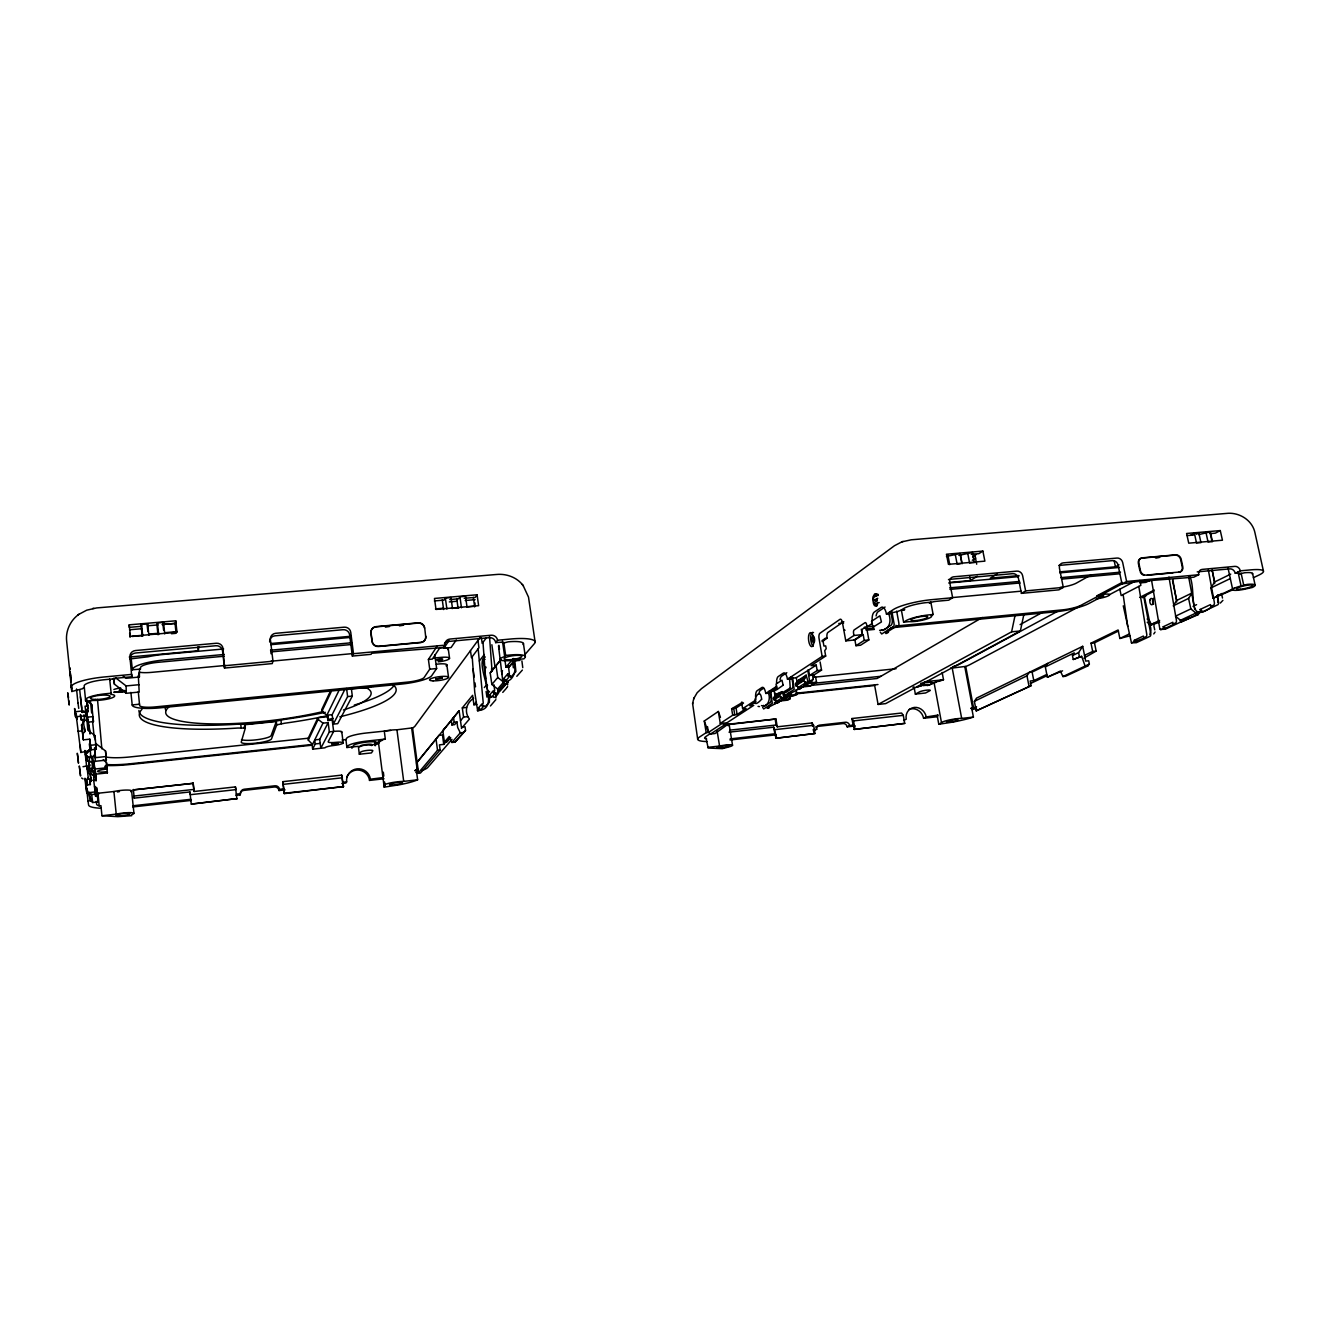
<?xml version="1.0" encoding="UTF-8"?>
<svg xmlns="http://www.w3.org/2000/svg" width="1330" height="1330" viewBox="0 0 1330 1330"><rect width="100%" height="100%" fill="white"/><g stroke="black" fill="none" stroke-linecap="round" stroke-linejoin="round"><path stroke-width="1.5" d="M138.303 675.441L139.185 692.066L126.25 693.296L114.38 684.135L113.782 678.4M122.909 675.923L125.984 678.3L139.384 677.037L139.484 669.123M138.287 691.683L139.6 705.349A15.844 3.092 -5.9 0 0 155.211 706.912L407.495 682.107A14.913 2.959 -7.5 0 0 424.137 677.485L429.723 669.206L428.41 659.464L437.038 646.297M148.877 635.324L147.63 623.803L141.512 624.319L141.479 626.314L129.243 627.361L129.226 624.834L175.726 620.811L176.99 632.249L130.44 636.355L129.226 624.834M142.593 636.289L142.626 634.643M147.63 623.803L147.58 625.782L158.004 624.934M475.01 602.956L474.926 606.264L466.996 606.962M776.57 701.492L776.138 703.221L767.493 707.826L769.122 707.643L768.84 705.964M157.306 624.934L157.406 622.939L163.507 622.423L164.754 633.911M163.507 622.423L163.391 624.418L175.494 623.354L175.726 620.811M692.631 703.67L697.668 739.181M875.024 600.03C882.405 594.394 871.433 604.435 877.135 599.198M692.697 703.071L693.745 698.732M692.581 704.002L692.731 702.739M129.259 657.037L198.32 650.752L198.885 646.829M193.083 783.32L133.349 789.887L193.083 783.32L194.097 791.483L235.443 786.894L235.992 789.621L190.373 794.692L189.907 791.949L134.247 798.133L133.981 796.055L193.764 789.438M190.722 799.313L133.166 805.747M191.287 804.101L237.023 798.582L191.287 804.101L189.907 791.949M525.234 654.244L534.494 643.504A30.889 6.45 -8.1 0 0 510.404 639.032L497.57 640.229A5.719 5.453 36.3 0 0 491.219 635.225L449.839 639.065A5.769 5.519 32.1 0 0 444.952 645.15L443.339 647.544L371.669 653.263L371.12 654.327L352.334 656.072L353.481 653.695L350.754 632.282A5.885 5.619 20.3 0 0 344.237 627.178L275.643 633.313A5.985 5.702 13.1 0 0 270.389 639.531L272.983 661.21L272.251 663.587L224.504 668.059L223.008 648.442A6.068 5.769 7.4 0 0 216.325 643.255L135.477 650.536A6.201 5.835 1.6 0 0 129.924 656.904L131.77 676.754L115.926 678.25A6.185 1.297 -5.5 0 0 109.808 680.112L109.758 679.198L104.804 679.68A20.948 4.323 -5.5 0 0 84.172 686.014L85.685 701.159L93.117 700.445A14.464 2.893 -5.5 0 0 111.338 698.084A14.464 2.893 -5.5 0 0 111.255 694.343L111.205 693.213L106.234 693.695A20.981 4.19 -5.6 0 0 85.569 699.929L85.685 701.159M501.061 688.342L496.389 693.761M796.238 693.844L874.675 685.532L878.083 704.451L1011.615 631.833L1014.99 615.757L1055.538 611.8A25.27 4.439 -11.2 0 0 1088.804 603.554L1102.919 596.073L1097.3 596.621L1080.924 605.333A13.749 2.411 -11.2 0 1 1062.77 609.838L896.603 625.965M878.083 704.451L885.664 703.62L1020.359 630.969L1023.784 614.892M874.857 596.804L876.187 593.878M790.486 687.893L783.054 692.315M876.038 595.74L875.905 594.261A6.185 2.494 85 0 0 874.691 593.862L872.946 596.971L873.311 602.939A6.317 2.56 85 0 0 874.508 605.582C877.8 608.442 878.814 599.697 875.473 604.784C872.364 602.274 872.314 593.596 877.933 595.557M243.922 728.225L244.936 724.717L276.324 721.508L271.137 735.59A15.262 2.677 -6.8 0 1 257.737 739.63A15.262 2.677 -6.8 0 1 241.511 739.613M138.935 710.469A128.944 25.204 -6.6 0 0 237.372 724.218L244.886 724.301L245.319 728.092L241.245 742.007A15.278 2.66 -6.8 0 0 255.476 743.187A15.278 2.66 -6.8 0 0 271.536 738.832L276.74 724.867L276.274 721.093L284.271 719.447A128.944 25.204 -6.6 0 0 325.285 712.315M236.324 794.077L240.481 793.744A4.206 4.09 -3.4 0 1 244.188 789.222L274.911 785.797A4.173 4.073 0.4 0 1 279.533 789.372L283.739 788.773L282.808 781.658L341.694 775.124L343.539 786.579L284.304 793.628L283.739 788.773M236.009 795.373L240.082 794.924L240.481 793.744M495.924 698.1L495.558 694.011M507.644 684.8L507.694 683.57M522.757 667.643L521.892 660.894M693.961 698.2L697.153 692.731L701.509 688.641L894.475 545.716L901.89 541.842L911.283 539.797L1226.343 513.447C1238.845 511.884 1252.295 519.98 1254.938 532.682L1263.45 571.135M693.628 699.081L694.077 697.868M790.269 688.342L789.488 677.585M507.611 686.363L507.129 687.377M495.874 699.63L490.421 705.964M1155.072 632.033L1153.758 633.928M240.082 794.924A4.19 4.073 -3.6 0 1 243.772 790.402L274.396 786.994A4.156 4.056 0.1 0 1 278.984 790.552L279.533 789.372M107.065 764.567A33.915 5.769 -6.2 0 0 130.739 763.719L312.517 744.434L308.294 740.128L308.244 738.217L317.92 717.701L327.961 715.623L327.895 720.511L332.201 720.079L333.647 731.417L328.178 741.708A8.495 1.446 -7.3 0 0 335.725 742.373A8.412 1.413 -7.3 0 1 343.19 743.021L341.81 732.065M330.106 691.8L321.71 709.638L321.91 711.367L326.848 715.207L332.151 714.676L344.553 690.021M308.294 740.128L318.119 719.38L317.92 717.701L327.413 716.737L327.961 715.623M321.91 711.367L331.17 691.8M284.304 793.628L282.808 781.658M1217.715 602.523L1217.698 594.892M1222.918 600.345L1220.341 603.055M78.304 614.759C70.224 620.728 65.536 631.019 66.633 641.027L71.82 691.5L82.626 688.707A6.151 1.264 -5.4 0 1 84.322 687.643M343.19 743.021A8.412 1.413 -7.3 0 1 334.029 745.432A8.346 1.397 -7.2 0 0 324.952 747.809L312.65 749.172L312.151 745.182L322.974 723.154L328.161 722.606L329.341 731.866L320.813 748.258L319.715 739.364L328.161 722.606M326.848 715.207L339.798 688.807M312.65 749.172L315.243 743.936L314.745 739.896L319.715 739.364M351.419 689.04L352.317 696.105L337.737 723.653L333.331 724.119L347.612 696.588L346.581 688.508M522.374 670.054L516.805 676.288M359.333 754.226L360.663 752.132A6.168 1.014 -7.5 0 1 367.462 750.386A6.168 1.014 -7.5 0 1 372.816 750.835L371.419 752.93L359.333 754.226L358.335 746.313L346.914 747.527L345.916 739.596L346.731 738.183A17.739 3.026 -7.4 0 1 366.299 733.013L384.287 731.134A12.053 2.062 -7.5 0 1 396.939 729.788L412.766 727.843A36.043 6.251 -7.5 0 0 415.043 726.08L480.08 637.536M346.914 747.527L347.728 746.147A17.739 2.959 -7.4 0 1 367.329 741.01L385.318 739.098L384.287 731.134L390.638 730.453M875.855 596.239L877.068 595.275M452.499 608.558L450.986 597.552L445.367 598.051L444.154 600.063L434.378 600.944M798.765 679.979L795.539 683.919L798.765 679.979L806.163 675.191L808.424 683.171L803.22 680.977L802.921 679.181L806.163 675.191L803.786 679.081L795.539 683.919L795.839 685.698L800.993 687.876L799.978 687.078L798.15 688.225L799.147 689.023L811.483 681.692L813.245 679.214L812.547 675.175M796.537 684.717L798.914 680.86M775.224 697.618L776.62 694.26L779.363 692.498M781.308 691.982L779.762 694.509L773.495 698.084L773.777 699.813L778.765 701.908L777.784 701.126L776.072 702.223L777.053 702.988L786.845 697.236L787.327 695.474L796.953 694.46L796.121 689.638M781.458 692.847L779.912 695.374L774.459 698.865M1233.459 589.539L1213.043 598.251L1210.832 587.993L1214.672 581.942L1230.732 574.111M467.063 607.295L465.533 596.306L459.947 596.788L458.651 598.799L449.74 599.564M342.608 782.306L346.665 781.857A11.97 11.737 17.3 0 1 357.055 768.856A11.97 11.737 17.3 0 1 370.388 779.197L382.94 777.601M1188.588 598.417L1192.079 592.964L1176.701 600.462L1173.26 605.848L1188.588 598.417L1190.832 608.907L1195.953 613.063L1196.335 614.892L1180.874 622.091L1180.491 620.279L1175.454 616.189L1190.832 608.907M346.665 781.857L345.883 783.054L341.827 783.52M371.569 745.598L372.051 744.867A6.168 1.031 -7.4 0 0 366.698 744.384A6.168 1.031 -7.4 0 0 359.915 746.163L359.449 746.911A6.151 1.014 -7.4 0 1 363.09 745.615M1046.727 674.476L1033.792 680.628L1030.201 681.01L1031.116 685.682L976.203 710.868L974.391 701.326L976.553 698.1L1082.703 646.313L1085.696 661.11L1088.705 660.794L1089.37 664.069L1087.824 665.914L1085.18 666.197L1081.639 656.338L1073.26 659.497L1072.462 655.557L1074.224 652.88L1045.33 666.912L1047.358 677.219L1062.57 670.835M1072.462 655.557L1078.58 652.614L1082.703 646.313M1045.33 666.912L1047.624 663.421M439.997 647.56L432.35 659.098L428.41 659.464M974.391 701.326L1026.976 675.806L1029.237 672.398L1032.113 672.082L1046.86 664.917M1149.785 634.593C1151.88 630.902 1150.999 624.302 1147.225 622.29M448.925 640.678L443.821 648.259L451.053 647.577L456.273 639.996M477.071 594.776L478.634 605.682L436.007 609.439L434.478 598.45L477.071 594.776L475.325 597.353L464.22 598.317M434.744 654.626L436.639 668.541L431.751 675.64A27.431 5.453 -7.5 0 1 401.228 684.102L160.847 707.776A29.077 5.719 -6 0 1 132.202 704.917L130.889 692.381M790.635 694.061L788.956 694.243L790.336 692.315L790.635 694.061L789.156 694.992L788.058 693.296M799.995 688.94L801.342 687.061L810.286 686.114L816.537 682.207L815.672 677.253L812.796 674.958M346.731 777.053A11.937 11.704 17.1 0 1 369.524 780.411L370.388 779.197M777.867 702.905L778.349 701.159L787.859 700.145L790.186 698.682L789.771 696.305L788.125 696.471A6.667 1.064 -9.6 0 1 785.332 696.621M843.104 622.024L827.925 632.465A4.788 1.812 84.5 0 0 826.911 636.987L827.061 638.234L825.282 638.4L823.12 641.426L823.935 646.064L825.697 645.881L826.196 648.658L824.733 650.686L825.681 656.056L811.017 665.648L816.238 665.116L817.185 670.569L809.538 675.49L808.59 670.087L816.238 665.116M486.165 638.084L482.192 643.388L481.427 637.901M89.975 750.236L85.585 754.742M479.332 660.993L484.353 654.493M444.453 643.487A5.736 5.486 32 0 1 448.193 641.492L489.39 637.668A5.686 5.436 36.2 0 1 495.708 642.639L497.57 640.229M489.789 697.103L489.507 695.125L493.197 690.819L493.48 692.83L495.508 692.631L491.784 696.903L488.675 698.183L483.073 659.647L485.217 656.904M378.385 741.824L384.171 787.144L385.101 785.947A12.12 1.762 -7.7 0 1 388.709 783.32A12.12 1.762 -7.7 0 1 403.705 781.375L417.62 779.812L416.34 770.186L415.126 770.319L418.335 769.721M448.41 738.898L443.755 744.384L439.432 744.85L440.13 749.987L420.446 773.046L418.019 773.329L416.639 762.871L459.116 710.735L461.377 727.144L465.035 726.762L465.533 730.403L455.026 742.14L451.901 742.473L449.257 736.438L444.403 742.173L442.857 730.785L445.899 726.912M504.835 659.53L505.932 667.228L509.091 666.912L515.874 658.749M416.639 762.871L439.016 735.324L442.474 734.958L443.755 744.384M459.116 710.735L451.286 720.561L451.884 724.933L454.627 724.651L456.921 721.891L457.703 727.527L460.296 732.813L451.901 742.473M490.205 672.897L500.928 659.547L490.205 672.897L491.851 684.485L497.636 689.023L497.919 691.051L499.947 690.835L508.26 681.642L499.947 690.835M523.089 644.568A19.102 3.99 -8.1 0 0 508.16 641.841L503.006 643.188A5.669 1.197 -8 0 0 498.534 642.373L495.708 642.639M442.857 730.785L453.646 717.568M460.496 720.76L463.571 717.086L462.308 707.893L472.599 695.324L473.929 704.784L476.822 704.484M781.043 692.016L778.931 694.593L779.23 696.322L784.251 698.433L782.24 691.6M504.669 656.604L505.633 655.424L510.055 655.008A19.119 3.857 -8.1 0 1 524.984 657.585L523.92 658.849L517.42 659.464A13.167 2.677 -8.1 0 1 501.643 660.428A13.167 2.677 -8.1 0 1 504.669 656.604L502.441 640.977M1180.874 622.091L1197.998 614.726L1199.677 612.698L1196.235 614.294M473.63 698.283C466.232 703.121 464.02 711.849 469.424 719.081L461.394 728.424M451.884 724.933L454.178 722.173L456.921 721.891M484.353 687.543L486.448 685.017A8.978 1.812 84.2 0 1 487.545 685.415M473.929 704.784L476.273 701.991M505.932 667.228L513.297 658.483M491.851 684.485L497.752 677.485L496.073 665.715M418.019 773.329L437.537 750.27L440.13 749.987M509.091 666.912L515.275 659.63M515.475 658.998A9.643 2.095 84.4 0 1 515.774 660.777L516.589 659.813M450.72 737.585L447.046 741.874L444.403 742.173M90.191 764.95L87.398 767.842L87.581 769.787L93.482 772.082L92.252 770.22L94.397 770.968L95.162 768.989L106.965 767.743M88.412 767.743L87.398 767.842L88.013 772.946L93.865 775.224L92.751 774.376L93.981 776.221L95.743 774.16L107.364 772.913L107.264 771.6L105.253 771.816A7.631 1.264 -6.1 0 1 97.556 771.367A7.631 1.264 -6.1 0 1 105.037 769.305L107.065 769.089L106.417 762.356L103.175 759.862M95.411 775.207L95.61 777.003L93.615 777.219L93.998 780.427L95.793 778.333L95.228 773.412M95.428 743.221L105.519 750.985L106.367 760.112L95.344 761.275L92.468 763.52L91.205 761.575L92.352 762.456L86.267 760.078L85.486 753.744L89.875 749.222L85.486 753.744L85.685 755.756L91.837 758.15L90.523 755.989L92.751 756.77L95.162 753.977L94.713 749.438M95.344 761.275L94.563 747.709M93.965 762.522L94.181 764.434L92.103 764.65L92.518 768.092L94.38 765.93L93.881 761.625M478.7 709.937L478.434 708.009L481.892 703.969L482.175 705.914L484.12 705.715L480.629 709.738L477.653 710.935L474.744 692.232L472.217 656.721M504.07 680.578L503.771 678.516L507.777 673.861L510.155 675.74L506.132 680.378L502.856 681.741L498.484 645.782M452.017 739.314L427.911 767.31A43.691 6.617 -7.6 0 1 422.292 770.486M482.175 705.914L483.239 702.922L478.168 648.774M493.48 692.83L494.66 690.619L493.979 684.767M507.777 673.861L508.077 675.956L509.34 673.595L508.343 665.482M90.673 757.269L89.825 739.181L83.341 739.846L82.759 733.944L84.721 731.7L84.405 728.64M497.636 689.023L503.621 682.107L497.752 677.485M82.726 722.656L84.671 720.411L86.832 720.195L86.167 714.576M83.341 739.846L81.529 724.883L83.541 722.572L83.225 719.464L81.014 719.68L80.498 714.476L81.246 720.062M85.652 710.902L87.813 708.408L87.281 703.67L87.514 705.964L85.07 706.197L85.652 710.902L88.046 710.669L88.179 711.833L86.982 699.763M497.919 691.051L503.92 684.169L505.982 683.952M455.026 742.14L465.533 730.403M502.757 692.398L506.58 688.076M1084.532 655.341L1092.678 651.451L1090.999 643.171L1094.474 642.822L1118.53 630.969M1094.474 642.822L1096.153 651.101L1083.9 658.151M78.902 614.327L86.699 610.187L96.658 607.926L496.389 574.494C506.115 573.496 516.389 577.12 522.59 584.818M77.805 615.125L79.368 613.978M822.04 640.611L825.282 638.4M706.845 741.542A41.13 6.002 -9.3 0 1 699.381 737.136L706.18 732.664L704.285 721.01L718.333 711.467L720.461 717.302M822.173 641.542L827.061 638.234M961.923 563.687L959.994 553.546L946.461 556.472M718.333 711.467L720.278 723.404L732.697 715.224L731.633 708.79L742.622 702.323M763.62 688.208L760.311 690.42A7.814 2.66 83.9 0 0 758.965 693.794M786.828 672.697L781.525 676.239A8.08 2.843 84 0 0 780.062 679.78M885.082 607.029L878.083 611.717A9.293 3.757 84.7 0 0 876.104 615.956M967.658 552.881L969.587 563.006L974.375 562.573L972.429 552.465L958.897 555.391M731.633 708.79L736.055 708.042L743.52 703.055M867.193 626.014L862.488 629.107A3.009 1.197 84.5 0 0 861.907 632.731L862.256 634.676L853.993 640.046L845.764 640.861L842.289 621.692A4.938 1.895 84.7 0 0 839.978 619.331L819.928 633.246A4.788 1.796 84.5 0 0 818.931 637.768L822.123 656.405L787.476 679.198A8.146 2.893 84 0 0 783.453 673.047L778.166 676.588A8.08 2.843 84 0 0 776.587 683.038M972.612 556.921L975.937 554.726M741.558 702.14L742.639 708.691L755.889 699.962A7.814 2.66 83.9 0 1 755.689 698.466M755.59 696.953A7.814 2.66 83.9 0 1 757.069 690.752L762.007 687.444A7.88 2.693 83.9 0 1 765.797 693.462L776.886 686.164M845.764 640.861L853.943 635.491L863.187 634.576L864.217 640.395L855.938 645.698L854.907 639.963L863.187 634.576M853.943 635.491L853.594 633.546A3.009 1.18 84.5 0 1 854.159 629.921L865.032 622.673A3.059 1.214 84.6 0 1 866.695 624.884L867.044 626.862L872.447 623.305M872.098 619.714A9.293 3.741 84.7 0 1 874.276 612.066L881.258 607.378A9.377 3.824 84.7 0 1 886.462 614.094L893.245 609.622A29.31 5.619 -10.6 0 1 931.416 599.697L952.629 597.719L949.72 582.374A5.32 4.721 54.8 0 1 953.577 576.821L1016.918 571.119A5.27 4.622 55.7 0 1 1022.637 575.74L1025.63 590.902L1021.407 593.363L1018.431 578.267A5.237 4.605 55.8 0 0 1012.745 573.662L949.67 579.365A5.287 4.705 54.9 0 0 948.456 579.664M774.492 688.608L770.07 691.517L774.193 691.085L777.152 689.139M756.005 701.675L749.754 705.764L753.761 705.332L726.961 722.788L722.34 723.304L724.202 725.116L727.277 724.784L726.961 722.788M765.797 693.462L769.089 693.113L777.053 687.893M787.476 679.198L796.321 677.618L808.59 670.087M972.313 560.263L975.688 558.051M886.462 614.094L897.916 611.434A5.303 1.014 -10.5 0 1 902.073 610.071M732.697 715.224L737.119 714.476L746.097 708.591L742.639 708.691M710.336 733.611L706.08 736.388A34.081 4.971 -9.3 0 0 704.667 738.333L706.612 738.882M708.674 732.265L710.486 734.044L724.202 725.116M982.87 551.086L946.445 554.228L948.423 564.352L984.882 561.144L982.87 551.086L978.897 553.662L971.299 554.327M727.277 724.784L715.008 733.545L710.486 734.044M901.374 609.988L903.419 608.658A18.121 3.475 -10.6 0 1 926.943 602.557L930.834 602.191L933.128 614.477L931.183 615.674A12.485 2.328 -10.5 0 1 924.766 619.614A12.485 2.328 -10.5 0 1 909.437 621.625L903.602 622.174L901.374 609.988L904.766 609.672A5.303 1.014 -10.5 0 0 903.436 609.838M800.394 679.913L806.329 676.089L803.935 679.979L795.689 684.817M796.387 683.836L799.347 681.941M820.111 661.958L821.541 670.12L813.844 675.042L809.538 675.49M864.301 627.195L866.927 629.306L868.839 639.93L860.51 645.25L855.938 645.698M930.834 602.191L929.338 603.138A5.37 1.031 -10.7 0 1 936.303 601.326L948.706 600.179L952.629 597.719M776.554 701.259L782.023 697.785L779.23 696.322L774.609 699.713M892.763 627.294L888.008 630.304L888.374 632.299L886.013 633.579L885.248 632.565M783.27 697.652L785.016 696.554L784.384 692.78M807.41 682.373L809.604 680.977L807.742 670.187M788.956 694.243L798.133 689.322L798.515 686.629M894.375 627.477L886.478 632.481L888.374 632.299M804.434 685.1L807.51 683.155L816.537 682.207M810.585 680.91L813.245 679.214M769.122 707.643L767.144 708.208M777.053 702.988L787.476 696.355M799.147 689.023L811.483 681.692M949.853 582.407L970.518 580.528L977.301 576.256M903.602 622.174L905.68 620.877A18.138 3.358 -10.5 0 1 929.238 614.859L933.128 614.477M796.953 694.46L792.929 696.122A6.667 1.064 -9.6 0 0 784.534 698.15A6.667 1.064 -9.6 0 0 788.54 698.865L790.186 698.682M997.084 573.962L990.335 578.151L1019.046 575.558M729.006 724.518L775.939 718.998L777.269 726.812L812.048 722.955L813.594 725.332L815.007 733.495L775.872 738.25L775.124 733.761L730.104 738.915M982.338 617.502L877.102 678.483L803.603 686.197M775.872 738.25L815.007 733.495M1097.3 596.621L1097.117 595.74L1100.326 595.441L1126.61 581.476L1122.703 562.607A5.187 4.456 56.8 0 0 1117.1 558.051L1063.119 562.889A5.22 4.539 56.2 0 0 1059.461 568.309L1063.302 587.378L1058.913 589.838L1021.407 593.363M1090.7 575.109L1076.419 583.089A13.716 2.56 -11.4 0 1 1059.927 587.511M853.112 725.149L851.932 718.533L901.59 713.03L903.286 715.341L904.749 723.387L854.159 729.422L853.378 725L849.621 725.548A3.79 3.458 59.2 0 0 845.481 722.24L819.613 725.133A3.807 3.491 58.9 0 0 816.736 729.222L814.392 730.519A3.79 3.491 58.9 0 1 814.342 729.555M1060.06 571.833L1115.421 566.796L1119.012 564.818M1020.11 624.601L1041.739 612.781M1190.683 535.292L1194.407 533.28L1198.845 532.898L1200.94 542.623L1196.501 543.006L1194.407 533.28M912.962 687.427L914.026 686.862L915.356 694.094L925.547 692.996L929.82 690.752A5.669 0.848 -10.1 0 0 926.943 690.12A5.669 0.848 -10.1 0 0 919.579 691.849L915.356 694.094M1196.352 534.244L1198.845 532.898M1057.45 611.401L959.961 663.953A23.042 3.691 -10.3 0 1 952.529 666.762M1205.928 532.283L1208.039 541.992L1212.461 541.609L1210.35 531.9L1198.646 534.61M815.589 727.128A3.79 3.491 58.9 0 1 817.268 726.446L843.054 723.57A3.774 3.458 59.2 0 1 847.177 726.845L849.621 725.548M929.105 685.183L931.748 683.77A10.939 1.679 -10.2 0 0 930.568 682.29A10.939 1.679 -10.2 0 0 920.643 683.354M1097.117 595.74L1122.154 582.407M936.536 682.091L927.609 685.399M1080.808 605.699L970.185 664.501A33.233 5.303 -10.3 0 1 965.979 666.363L952.214 668.059A11.139 1.762 -10.3 0 0 950.617 668.042M1220.275 530.57L1186.593 533.48L1188.737 543.172L1222.453 540.213L1220.275 530.57L1215.387 533.147L1210.101 533.613M854.159 729.422L904.749 723.387M1108.788 595.025L1134.141 581.659M1145.313 580.179L1140.142 582.889L1145.961 582.357L1151.165 579.647M1149.386 580.894L1151.481 579.797L1159.81 628.791L1160.708 629.705L1165.18 628.375L1174.806 623.886L1173.193 624.053L1172.811 622.257L1163.201 626.763L1163.567 628.541M1139.694 597.453L1154.29 590.038M1150.251 622.174A8.096 4.389 84.2 0 1 1151.182 625.017L1150.284 624.851L1144.282 596.106L1153.808 591.268M1142.47 597.669L1145.878 595.956L1144.282 596.106M903.619 720.511L906.229 719.198A10.989 9.925 59.9 0 1 914.275 707.427A10.989 9.925 59.9 0 1 926.245 716.953L938.215 715.058L937.185 715.557L938.797 724.268L953.045 722.057A32.252 4.289 -10.1 0 0 971.449 717.718L973.41 717.086L971.748 708.325L970.717 708.425L973.843 707.859A33.383 4.605 -10.1 0 0 976.586 706.812M1253.375 577.702L1258.845 575.109A28.927 4.888 -12 0 0 1250.499 569.888L1240.341 570.836A5.104 4.306 58.3 0 0 1234.872 566.381L1202.154 569.406A5.137 4.356 58 0 0 1198.746 574.726L1193.841 577.187L1138.879 581.443L1121.988 583.92L1118.098 565.15A5.154 4.439 56.8 0 0 1112.528 560.628L1058.763 565.45M909.155 709.422A10.956 9.892 59.9 0 1 923.585 718.283L926.245 716.953M1090.999 643.171L1118.114 629.971L1119.86 638.483L1130.284 635.707M1197.233 571.883L1229.834 568.858A5.087 4.289 58.3 0 1 1235.287 573.313L1240.341 570.836M1210.832 587.993L1230.4 578.517M1252.328 574.311A17.889 3.009 -12 0 0 1244.564 572.764L1239.095 574.045A5.303 0.898 -12.1 0 0 1237.532 573.097L1235.287 573.313M1073.26 659.497L1081.639 656.338M938.797 724.268L941.557 722.955A11.189 1.48 -10.1 0 1 948.589 720.129A11.189 1.48 -10.1 0 1 961.673 718.416L973.41 717.086M1119.86 638.483L1129.103 634.061M1150.284 624.851L1159.627 620.395M1030.368 683.57L1046.976 675.69M1151.182 625.017L1159.693 622.174M1193.043 606.347L1196.584 604.651M1216.85 595.973L1222.22 593.429M1213.043 598.251L1234.473 588.093M976.203 710.868L1031.116 685.682M1047.358 677.219L1060.342 671.068L1062.953 676.554L1065.546 676.272L1087.824 665.914M1232.777 589.888A12.352 2.012 -12 0 1 1241.056 585.948L1247.124 584.402A17.905 2.926 -11.9 0 1 1252.328 587.478L1244.381 589.273A12.352 2.012 -12 0 1 1232.777 589.888L1227.989 567.893M1134.64 642.058L1134.274 640.329L1143.351 636.073L1143.717 637.818L1145.313 637.652L1131.464 642.839L1123.268 605.815M1200.574 611.268L1200.175 609.439L1210.5 604.601L1210.899 606.447L1212.578 606.281C1186.41 625.848 1196.551 593.679 1190.134 576.871M1180.491 620.279L1195.953 613.063M1143.717 637.818L1146.011 636.738A2.261 1.214 84 0 0 1146.709 634.011L1138.812 586.397M1173.193 624.053L1175.62 622.922A2.328 1.297 84.3 0 0 1176.368 620.113L1168.954 577.037M1210.899 606.447L1213.509 605.233A2.411 1.397 84.6 0 0 1214.323 602.29L1208.322 569.872M1062.953 676.554L1089.37 664.069M1184.182 619.913L1189.352 617.502M414.96 770.802L416.34 770.186M417.62 779.812L416.224 780.394A34.979 5.121 -7.7 0 1 399.632 784.733L384.171 787.144M901.89 541.842L903.07 541.443M96.591 787.759L97.439 796.038L95.594 796.238L94.596 786.213L96.591 787.759L98.104 801.94L92.701 802.539L90.689 800.594L89.542 792.397L86.766 792.713L85.685 785.348L90.374 784.534L89.841 779.181M142.027 635.624L141.844 630.42M276.74 724.867L284.72 723.221A128.993 24.954 -6.7 0 0 315.027 718.267L317.92 717.701M729.987 739.995L776.121 734.808M121.396 689.322L119.102 690.253L124.305 690.453M117.406 791.982L119.451 791.583M333.099 718.383L328.427 719.414M92.635 608.508L93.865 608.292M843.785 621.692L841.474 621.908M1099.095 597.32L1103.767 595.956L1102.138 595.707M816.736 729.222L813.195 729.621L813.977 732.448M191.337 800.394L135.012 806.695A46.45 6.933 -6.5 0 1 132.8 806.944M278.984 790.552L285.069 789.87M369.524 780.411L379.865 779.247A43.691 6.617 -7.6 0 0 384.004 778.748M847.177 726.845L855.24 725.947M923.585 718.283L932.313 717.302A40.282 5.553 -10.1 0 0 937.7 716.637M284.504 793.229L343.539 786.579M101.945 815.739L116.225 814.126A11.072 1.579 -6.5 0 1 130.706 812.63A11.072 1.579 -6.5 0 1 131.72 814.608L131.72 815.689L117.821 816.653L101.945 815.739L100.93 805.648L99.201 805.847A38.487 5.752 -6.5 0 1 96.591 804.151L96.259 801.392M707.626 747.377L719.58 746.03A9.776 1.363 -9.2 0 1 731.45 744.817A9.776 1.363 -9.2 0 1 728.424 747.061L722.34 748.657L708.109 748.025L706.13 738.2M86.217 784.733L87.996 801.042L90.706 800.743L90.34 797.069M706.18 732.664L708.441 732.414L722.589 723.138L720.278 723.404M729.921 730.137L776.155 725.016L777.269 726.812M729.006 732.165L773.744 727.194L776.62 737.818M283.44 784.334L342.442 777.767M775.224 729.605L813.594 725.332M851.932 718.533L853.544 720.877L903.286 715.341M99.201 805.847L97.938 793.262L113.915 791.516A11.039 1.696 -6.4 0 1 127.381 790.053A11.039 1.696 -6.4 0 1 130.722 791.716M727.676 724.301L775.939 718.998M93.682 780.095L95.112 791.932L89.576 792.547L91.637 794.542L95.344 794.126L95.594 796.238M786.845 697.236L785.016 696.554M87.913 771.999L88.927 771.882M460.296 732.813L463.505 732.464M370.405 745.016L377.471 744.035L379.499 742.556A12.07 2.028 -7.6 0 1 385.318 739.098M92.668 780.278L95.96 779.929L96.076 780.976L95.261 772.913M93.998 780.427L95.976 780.211M329.341 731.866L333.647 731.417M308.244 738.217L130.124 756.936A27.73 4.788 -6.1 0 1 106.3 757.069M83.009 766.712L86.6 766.03M342.059 740.012L345.916 739.596M315.243 743.936L320.214 743.404M795.357 693.279L877.966 684.534M92.518 768.092L94.58 767.875L93.898 761.076M104.771 766.629L106.799 766.413M87.497 768.807L88.512 768.707M88.561 761.192L89.542 769.272L94.63 768.324L94.48 766.728M312.151 745.182L130.739 764.434A38.321 6.517 -6.2 0 1 105.386 765.481M87.581 769.787L90.839 771.383L91.238 774.542L88.013 772.946L87.83 771.034L88.844 770.935M942.139 672.465L943.502 679.746L928.34 681.359A16.342 2.494 -10.2 0 0 924.267 681.874M106.999 768.94L104.97 769.139A7.631 1.264 -6.1 0 1 103.025 769.305M96.309 749.272L95.827 744.734L90.44 745.299L90.972 749.821L96.309 749.272L94.912 735.573L87.83 730.137L86.533 715.889M88.395 750.935L80.831 752.464L75.976 713.745M477.437 710.569C502.142 709.838 477.104 670.519 483.039 658.799M1131.464 642.839L1136.335 642.689L1150.001 636.339A2.261 1.23 84 0 0 1150.699 633.612L1143.75 596.655M813.544 677.286L896.104 668.724M85.685 755.756L89.077 757.435L89.625 761.741L86.267 760.078L86.084 758.1L87.132 757.984M463.571 717.086L467.811 716.637M1092.678 651.451L1096.153 651.101M94.962 757.701L106.101 756.537M86.184 759.081L87.231 758.981M811.566 683.537L880.926 676.272M1160.226 629.406L1165.23 629.24L1179.693 622.507A2.328 1.297 84.3 0 0 1180.441 619.697M244.886 724.301L276.274 721.093M817.185 670.569L821.541 670.12M462.308 707.893L466.531 707.46M347.612 696.588L352.317 696.105M1011.615 631.833L1020.359 630.969M822.123 656.405L825.681 656.056M77.705 731.35L82.144 730.902M487.595 691.733L489.556 691.534M502.524 670.802L501.51 670.902L502.008 674.476M82.194 712.431L88.146 711.417M74.497 708.524L75.561 716.804L87.065 715.69L86.467 710.619L87.713 722.173L93.449 721.592L91.72 704.584L87.148 701.06M864.217 640.395L868.839 639.93M508.077 675.956L510.155 675.74M502.624 681.376C513.214 683.653 517.969 668.973 513.014 660.91M1196.983 612.216L1202.17 612.049L1217.715 604.817A2.411 1.397 84.6 0 0 1218.529 601.892L1217.199 595.79M1196.335 614.892L1197.998 614.726M429.723 669.206L436.639 668.541M515.774 660.777L519.947 660.378A9.643 2.111 84.4 0 0 519.648 658.583M867.044 626.862L873.81 626.197M865.847 628.94L874.043 628.142M866.146 630.221L874.409 629.423M890.95 627.81L1014.99 615.757M132.202 704.917L139.617 704.202M74.812 711.75L83.557 710.902M853.993 640.046L854.907 639.963M115.544 677.768L126.117 685.931L139.284 684.684M433.846 658.051L441.211 657.352A9.975 2.045 -7.6 0 1 449.44 658.666A9.975 2.045 -7.6 0 1 438.169 661.841M1101.007 594.56L1104.997 594.178A9.243 1.629 -11.4 0 1 1108.588 595.724A9.243 1.629 -11.4 0 1 1096.286 598.799M114.081 692.381L126.267 691.201M843.619 623.038L840.394 623.338A9.393 1.812 -10.2 0 1 838.781 623.454M483.073 659.647L485.034 659.447M877.185 602.856L879.213 602.606M225.751 665.432L151.52 672.365A15.777 3.358 -5.7 0 1 139.151 672.215M271.104 661.21L353.597 653.495M950.75 597.735L1021.091 591.168M224.986 665.698L272.983 661.21M353.481 653.695L444.952 645.15M1025.63 590.902L1063.302 587.378M1126.61 581.476L1198.746 574.726M876.038 594.427L877.95 594.261M224.238 654.443L164.588 659.929A31.77 6.783 -5.7 0 0 132.368 669.838L131.072 657.552M271.553 650.104L351.768 642.739M876.121 594.693L878.033 594.527M949.637 587.86L1019.645 581.426M1060.825 577.652L1120.542 572.166M876.154 595.291L878.066 595.109M224.122 656.222L158.071 662.307A17.406 3.724 -5.7 0 0 140.498 667.71L140.465 669.09L131.687 669.838M271.603 651.85L352.118 644.452M949.969 589.406L1020.276 582.939M1061.639 579.132L1119.527 573.812M875.057 599.747L877.019 599.331M875.057 600.345L877.152 600.661M1147.441 575.225L1172.927 572.864M875.14 600.645L877.052 600.462M875.256 600.844L877.285 600.778M385.384 627.112L389.54 626.48M399.416 625.848L403.572 625.216M1155.936 557.553L1159.86 557.204M1155.421 557.835L1159.328 557.486M271.154 643.487L350.921 636.239M223.623 648.974L163.989 654.393A31.754 6.866 -5.7 0 0 147.879 656.821L130.556 658.882M270.904 644.668L351.087 637.369M948.706 582.989L1018.697 576.621M1059.877 572.864L1119.561 567.428M132.119 636.455L142.26 635.574M451.153 608.359L459.083 607.66M960.327 563.837L957.118 564.12L955.189 553.962M171.437 633.728L175.56 633.363M162.077 624.585L176.308 623.338M1187.141 535.608L1193.642 535.042M129.492 629.772L141.695 628.708M449.324 601.908L457.254 601.21M465.201 600.512L475.109 599.647M148.727 634.111L158.902 633.213M165.003 632.681L177.222 631.6M435.459 608.891L443.705 608.159M245.319 728.092L237.821 728.042A128.993 24.954 -6.7 0 1 142.011 709.272M759.496 706.596L758.05 706.396M351.752 688.608L365.817 687.743A9.726 1.912 -7.2 0 0 370.738 686.995M84.804 779.413L89.675 779.197L90.374 784.534M879.596 630.337C890.053 630.254 891.649 621.043 888.623 613.529M97.938 793.262L98.52 793.428A38.437 5.985 -6.4 0 0 99.301 793.611M83.075 778.898L81.579 778M510.953 677.219L510.471 676.371M510.853 677.12L515.907 671.55L514.627 659.065M318.119 719.38L322.974 723.154M478.434 708.009L480.629 709.738M503.771 678.516L506.132 680.378M489.507 695.125L491.784 696.903M809.604 680.977L810.618 681.791M1134.274 640.329L1136.219 641.891M1163.201 626.763L1165.18 628.375M1200.175 609.439L1202.237 611.102M485.101 706.629L489.34 702.39L489.49 697.951M876.886 605.898L876.42 605.399A6.317 2.56 85 0 1 875.223 602.756M523.106 585.449L528.509 597.12L535.092 641.825M761.492 705.582C768.54 707.959 771.117 697.153 767.975 692.481M522.274 584.435L523.422 585.865M704.285 721.01L708.441 732.414L707.494 726.596M86.716 788.191L90.706 800.743M493.214 696.621C494.278 699.913 500.246 691.966 499.698 689.173M1153.858 625.748L1154.723 629.838M880.277 632.116L881.707 633.994L893.494 626.496A2.61 1.081 84.6 0 0 894.026 623.338L891.881 611.567M783.869 693.728L784.983 695.44L794.16 689.422L792.63 677.436M762.639 707.294L763.686 708.957L772.281 703.321L770.802 691.733M488.526 691.151L488.758 692.481M1252.561 573.463L1255.121 585.034M1241.073 573.08L1243.633 584.735M1237.981 571.85L1241.056 585.948M1209.984 532.166L1212.012 541.51M1221.572 593.862L1222.486 598.035M1212.262 570.819L1214.672 581.942M1188.654 576.971L1194.756 609.456M1172.528 580.745L1176.701 600.462M86.849 765.615L88.279 778.299M1139.91 570.869L1138.364 563.455A5.17 4.422 57.1 0 1 1141.855 558.118L1175.138 555.125A5.137 4.372 57.4 0 1 1180.674 559.614L1182.237 566.979A5.137 4.372 57.6 0 1 1178.812 572.316M1139.843 580.445L1140.857 585.333L1121.157 595.574L1119.843 589.19M1114.257 561.11L1115.421 566.796M84.97 751.467L84.871 750.486L86.616 766.329M1078.58 652.614L1079.378 656.571M80.182 745.232L80.831 752.464M1032.113 672.082L1033.792 680.628M1026.976 675.806L1028.955 685.914M974.807 554.477L976.686 564.219M969.803 576.755L970.518 580.528M960.26 553.928L962.089 563.571M947.891 554.992L949.72 564.668M965.73 666.463L973.593 707.942M964.782 666.663L972.629 708.142M952.214 668.059L961.673 718.416M941.557 722.955L934.192 683.337A11.155 1.696 -10.3 0 1 943.502 679.746M896.669 611.118L898.831 622.872A2.61 1.081 84.6 0 1 898.282 626.031L896.287 627.294L895.921 625.283M1212.145 569.822L1214.656 583.671M78.736 708.391L77.938 702.622M861.291 629.256L861.907 632.731M853.544 720.877L854.974 728.99M1172.811 579.697L1176.751 601.975M812.048 722.955L812.63 726.28M796.321 677.618L797.235 682.922M87.198 715.407L90.324 733.395M87.996 722.24L90.041 734.027M775.224 693.163L775.856 696.903M774.193 691.085L776.072 702.223M774.442 702.406L774.725 704.119M775.207 719.447L776.155 725.016M773.744 727.194L774.875 733.911M485.882 666.978L486.032 667.826M736.055 708.042L737.119 714.476M733.695 708.292L734.759 714.725M729.189 724.817L732.547 745.282M717.136 731.068L719.58 746.03M68.528 697.718C65.951 679.763 70.523 717.269 68.844 700.777M77.855 756.837L77.29 753.262L78.487 763.171L77.988 757.984M71.355 684.933L71.87 688.541M87.996 801.042L88.595 805.032A46.45 6.933 -6.5 0 0 101.18 808.274M523.422 643.487L525.317 656.521M1123.135 594.543L1127.724 626.397M512.748 663.321L513.197 666.43A5.37 1.164 84.4 0 1 513.363 667.826M503.754 642.257L505.633 655.424M503.621 682.107L503.92 684.169M498.9 645.283L499.482 649.356M491.867 644.734L494.993 666.812M473.33 597.386L474.66 606.879M486.913 697.086L486.315 692.731A4.988 0.998 84.2 0 0 486.098 691.517M477.936 640.462L478.95 647.727L471.468 657.718L470.471 650.603M473.064 669.106L474.162 676.987M474.993 682.889L475.542 686.812M459.947 596.788L461.477 607.777M456.722 598.55L458.069 608.276M445.367 598.051L446.897 609.057M442.275 599.813L443.605 609.539M448.243 648.674L449.557 658.25M446.814 664.701L448.526 677.186M453.563 717.784L454.178 722.173M436.04 739.131L437.537 750.27M81.762 725.183L82.26 728.857L81.911 725.465M81.529 724.883L82.759 733.944M412.583 727.942L418.152 769.804M411.668 728.142L417.221 770.004M91.637 794.542L92.701 802.539M396.939 729.788L403.705 781.375M86.749 755.639L87.132 758.532M82.177 712.414L79.7 689.838M91.122 781.541L90.207 773.944M383.323 772.148L383.821 776.088M384.586 782.007L385.101 785.947M352.334 656.072L349.607 634.776A5.852 5.586 20.1 0 0 343.123 629.705L274.894 635.823A5.952 5.669 12.9 0 0 269.674 642.024M83.225 719.464L84.721 731.7M341.694 775.124L343.29 786.978M332.151 714.676L333.331 724.119M327.413 716.737L327.895 720.511M83.973 714.775L84.671 720.411M85.303 710.735L85.901 715.789M89.309 743.886L89.725 747.327M280.913 719.879L281.362 723.67M270.605 649.855L271.071 653.778M87.713 722.173L87.115 717.186L92.934 716.621L93.449 721.592M91.687 756.886L92.468 763.52M93.366 771.084L93.981 776.221M69.858 668.973L69.692 667.643L69.825 669.389M240.713 723.986L241.146 727.793M224.504 668.059L222.526 650.902A6.035 5.736 7.2 0 0 215.892 645.732L135.477 653.013A6.168 5.819 1.4 0 0 129.941 659.348M235.443 786.894L236.89 798.964M87.514 705.964L87.015 701.292M94.58 767.875L94.63 768.324M97.439 796.038L98.104 801.94M92.751 756.77L93.516 763.403M94.397 770.968L94.979 776.105M95.162 768.989L95.843 775.107M197.887 646.912L198.32 650.752M351.785 747.277L351.901 748.208L353.531 745.515A11.887 1.978 -7.4 0 1 366.615 742.09A11.887 1.978 -7.4 0 1 376.955 743.021L375.16 745.731L375.043 744.783A20.332 2.909 84.1 0 1 374.761 741.841M193.166 782.921L194.097 791.483M175.011 623.255L176.092 633.196M162.925 624.036L163.59 630.121M157.406 622.939L158.652 634.46M156.89 624.551L157.987 634.726M95.162 753.977L95.494 757.069M77.971 702.888L76.541 689.056M147.198 625.399L147.863 631.501M141.512 624.319L142.742 635.873M140.914 623.886L142.227 636.122M138.985 673.279L139.384 677.037M70.158 671.899L70.49 675.623L70.141 672.83M129.642 633.263L130.057 637.269M133.349 789.471L134.247 798.133M131.603 790.818L133.948 813.295M94.912 735.573L95.394 740.228M90.374 700.777L91.67 712.947M92.518 721.043L94.231 737.269M90.157 773.196L90.789 778.449L90.723 777.585M88.512 760.444L89.193 766.047L89.127 765.166M76.159 714.06L76.758 719.43L76.674 718.117M109.658 678.865L111.255 694.343M91.72 704.584L92.252 709.721M70.207 672.132L70.357 673.795M113.915 791.516L116.225 814.126M106.367 760.112L105.519 750.985M106.832 767.61L107.364 772.913M80.415 696.754L81.745 708.258M70.34 673.462L70.623 676.255M89.825 739.181L90.972 749.821M92.036 767.842L92.369 771.234M89.293 764.7L89.659 768.391M90.939 779.596L91.088 781.126M89.343 767.26L89.509 768.856M84.472 727.51L84.871 731.45M86.999 779.48L87.531 784.833M85.453 779.53L86.766 792.713M84.97 778.216L85.685 785.348M81.978 710.17L82.161 711.999M76.192 713.146L76.541 716.787M74.763 708.691L75.561 716.804M70.573 675.873L71.122 681.808L70.673 676.87M71.82 691.5L71.321 686.13M76.608 689.522L76.708 690.47M88.212 777.518L88.312 778.715M97.506 699.43L101.845 748.856M106.417 762.356L107.065 769.089M489.473 635.923L492.05 671.068M482.99 642.324L485.633 678.915M114.114 678.483L114.38 684.135M126.117 685.931L126.25 693.296M130.672 659.813L130.689 661.808M131.77 676.754L131.77 674.393L104.621 676.937A33.898 6.999 -5.5 0 0 71.205 687.244M418.701 771.749A43.691 6.617 -7.6 0 1 415.908 772.597M380.28 741.392A10.241 1.712 -7.6 0 1 382.275 740.311M334.345 731.35A8.412 1.463 -7.2 0 1 341.295 732.498M364.62 745.349A6.151 1.014 -7.4 0 1 371.552 745.332M425.833 636.222A5.802 5.536 28.6 0 1 420.895 642.324L378.634 646.247A5.852 5.603 23.9 0 1 372.134 641.16L371.053 632.731A5.835 5.586 23.8 0 1 376.074 626.613L418.268 622.822A5.785 5.536 28.4 0 1 424.702 627.876L425.667 636.488A5.785 5.536 28.6 0 1 420.729 642.59L378.501 646.513A5.835 5.586 23.9 0 1 372.001 641.426L370.904 633.014A5.835 5.586 23.8 0 1 375.941 626.895L418.102 623.105A5.785 5.519 28.4 0 1 424.536 628.159M112.834 679.397A10.74 2.244 -5.5 0 1 115.777 678.483M122.909 692.066A10.74 2.178 -5.6 0 1 113.998 691.949M113.881 689.522A10.74 2.178 -5.6 0 1 120.697 687.926M439.898 647.727A9.958 2.095 -7.6 0 1 447.628 649.572M374.661 685.914A9.726 1.912 -7.2 0 1 372.899 686.48M391.901 683.986A129.043 24.688 -6.7 0 1 339.798 716.82M394.079 685.316A128.944 25.204 -6.6 0 1 354.295 705.05M491.651 668.059A7.548 1.546 84.4 0 1 491.535 671.367M165.984 710.469A103.075 20.133 -6.6 0 1 165.302 707.876M323.306 711.5A103.108 19.933 -6.7 0 1 208.611 723.803A103.108 19.933 -6.7 0 1 168.627 707.227M364.553 687.012A103.158 19.717 -6.7 0 1 343.439 709.971M436.34 664.285A9.576 1.945 -7.6 0 1 445.035 663.969A9.576 1.945 -7.6 0 1 446.032 665.798M785.249 692.215A4.489 1.596 83.9 0 0 786.08 692.332L792.015 688.524A4.522 1.613 84 0 0 792.763 683.155L792.098 679.214A4.522 1.613 84 0 0 791.849 678.101M881.557 629.688A5.154 2.095 84.6 0 0 883.187 630.27L891.05 625.25A5.204 2.145 84.7 0 0 892.114 618.932L891.283 614.427A5.204 2.145 84.7 0 0 890.568 612.083M763.52 705.365A4.339 1.48 83.8 0 0 764.7 705.981L770.269 702.423A4.372 1.513 83.8 0 0 770.951 697.253L770.303 693.429A4.372 1.513 83.9 0 0 769.388 690.686M768.79 691.633A7.88 2.71 83.9 0 1 769.089 693.113M976.503 708.391A40.282 5.553 -10.1 0 1 972.147 709.688M937.816 681.542A9.46 1.446 -10.3 0 1 941.723 680.411M845.065 630.254A25.603 4.821 -10.3 0 1 844.334 629.755M1153.975 623.205A8.096 4.389 84.2 0 1 1154.374 624.701M790.552 677.319A8.146 2.893 84 0 1 790.868 678.849M889.903 612A9.377 3.84 84.7 0 1 890.302 613.729M1147.108 619.015A8.096 4.389 84.2 0 1 1149.569 620.994M921.574 685.881A5.669 0.865 -10.2 0 0 917.101 687.194L918.565 686.396A5.669 0.865 -10.2 0 1 925.929 684.651A5.669 0.865 -10.2 0 1 928.822 685.299M923.037 685.632A5.669 0.865 -10.2 0 1 927.758 685.565M1144.282 575.341A5.17 4.422 57.3 0 1 1140.325 572.133M725.083 724.235A9.759 1.48 -9.2 0 1 728.092 725.681M813.761 636.571A3.308 1.23 84.5 0 1 814.276 642.124A3.308 1.23 84.5 0 1 812.181 639.896A3.308 1.23 84.5 0 1 813.445 636.222M813.179 646.164A7.082 2.627 84.5 0 1 810.668 637.419A7.082 2.627 84.5 0 1 813.528 632.615M1153.642 604.069A3.175 1.729 84.8 0 1 1152.595 600.911A3.175 1.729 84.8 0 1 1153.709 598.267M871.566 621.293L872.962 627.195L881.424 621.941L879.911 615.773L871.566 621.293M761.641 699.231C747.194 714.925 759.613 681.01 761.641 699.231M783.137 685.216L776.87 689.638L776.055 684.102L781.974 680.162L783.137 685.216M435.775 678.932L442.375 678.117L435.775 678.932M946.561 721.758C960.327 722.572 962.953 716.139 946.561 721.758M776.62 694.26L773.495 698.084L776.62 694.26M331.951 744.069L337.986 743.57L331.951 744.069M436.722 659.614C439.299 662.822 448.759 656.737 436.722 659.614M803.22 680.977L795.839 685.698L798.698 687.211L806.113 682.506L803.22 680.977M1179.344 572.033L1146.011 575.125A5.17 4.422 57.3 0 1 1140.425 570.587L1138.879 563.172A5.17 4.422 57.1 0 1 1142.387 557.819L1175.687 554.843A5.137 4.372 57.3 0 1 1181.206 559.332L1182.786 566.696A5.137 4.372 57.6 0 1 1179.344 572.033M80.033 772.364C82.044 786.795 77.639 752.381 80.033 772.364M392.018 785.049A6.583 0.948 -7.7 0 0 402.475 783.038A6.583 0.948 -7.7 0 0 393.547 783.204A6.583 0.948 -7.7 0 0 392.018 785.049M119.501 815.905A7.032 0.998 -6.5 0 0 129.974 813.844A7.032 0.998 -6.5 0 0 119.467 814.16A7.032 0.998 -6.5 0 0 119.501 815.905M507.062 659.746A9.011 1.829 -8.1 0 0 521.726 656.721A9.011 1.829 -8.1 0 0 510.105 656.205A9.011 1.829 -8.1 0 0 507.062 659.746M95.411 699.447A9.925 1.978 -5.5 0 0 110.124 696.322A9.925 1.978 -5.5 0 0 95.228 696.022A9.925 1.978 -5.5 0 0 95.411 699.447M433.065 680.86A9.593 1.879 -7.7 0 0 448.443 677.685A9.593 1.879 -7.7 0 0 435.675 677.269A9.593 1.879 -7.7 0 0 433.065 680.86M719.58 748.075A6.218 0.865 -9.2 0 0 729.023 745.881A6.218 0.865 -9.2 0 0 720.062 746.479A6.218 0.865 -9.2 0 0 719.58 748.075M1240.225 589.257A8.446 1.38 -12 0 0 1252.993 585.533A8.446 1.38 -12 0 0 1240.99 586.663A8.446 1.38 -12 0 0 1240.225 589.257M914.092 620.661A8.562 1.596 -10.5 0 0 927.675 617.203A8.562 1.596 -10.5 0 0 916.287 617.502A8.562 1.596 -10.5 0 0 914.092 620.661M808.623 635.923A7.099 2.627 84.5 0 0 811.682 646.663A7.099 2.627 84.5 0 0 813.195 636.239A7.099 2.627 84.5 0 0 808.623 635.923M1149.951 600.013A3.175 1.729 84.8 0 0 1151.747 604.768A3.175 1.729 84.8 0 0 1152.96 600.03A3.175 1.729 84.8 0 0 1149.951 600.013"/></g></svg>
